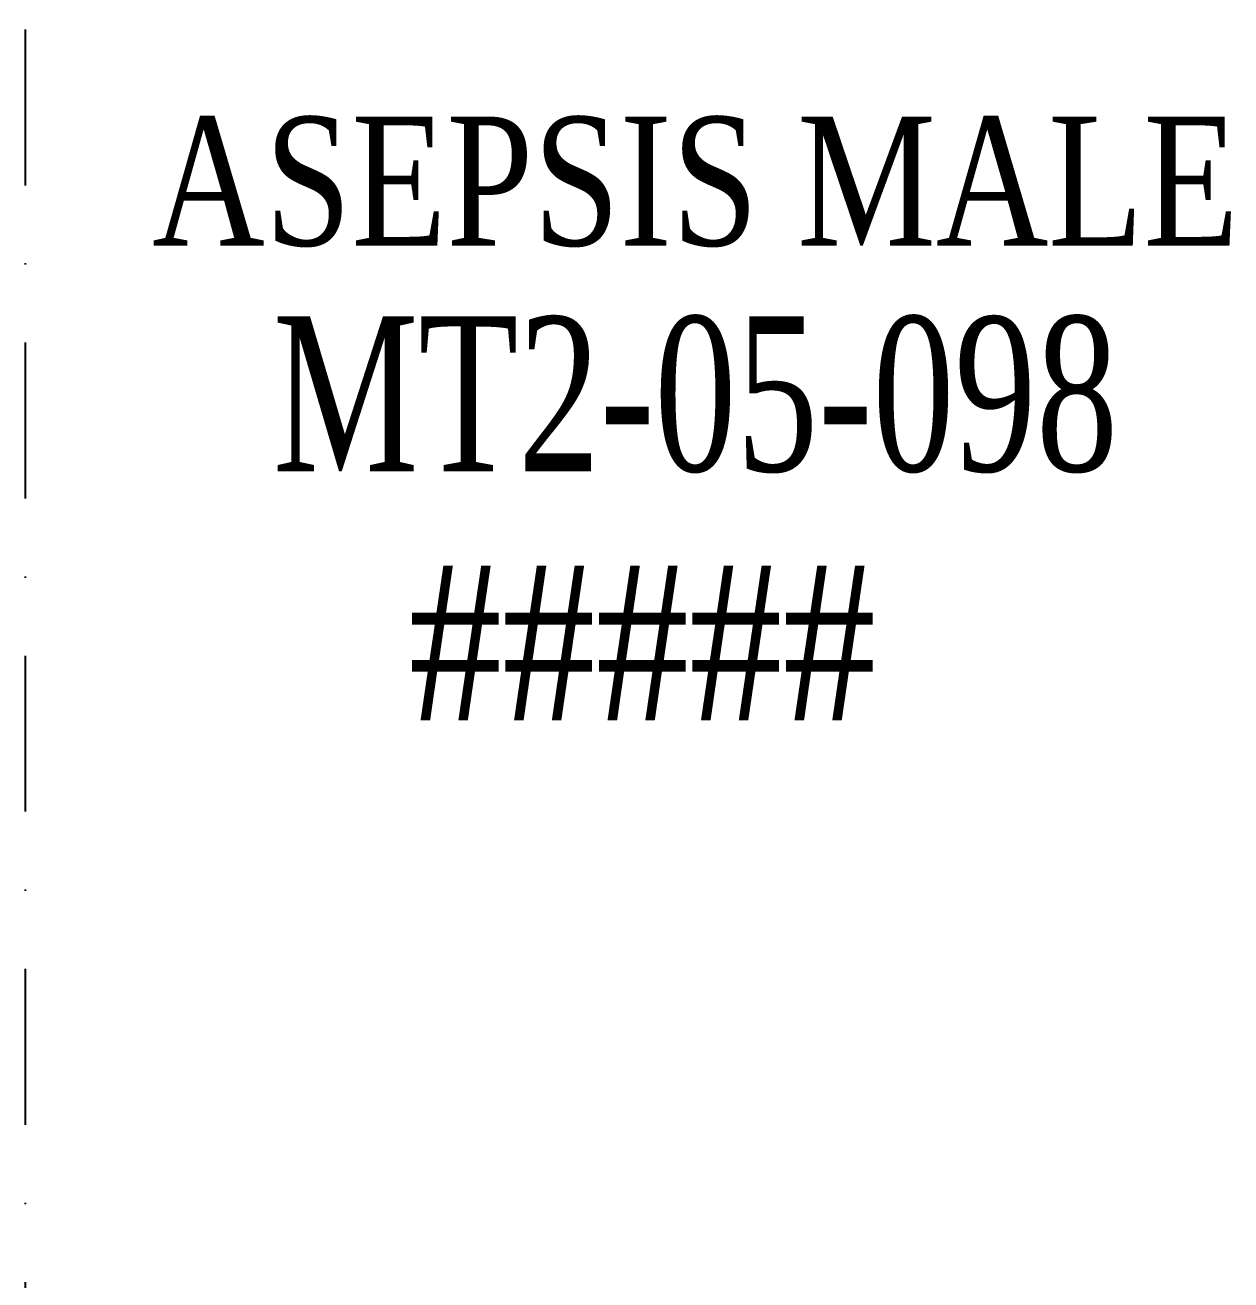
# Model space of a CAD drawing. Header units: inches. Extents: x -772 to 6765, y -813 to 4093.
# Drawn here: x 0 to 98.2, y 2844.7 to 2946.9 of the extents above; entities that cross this region are included whole.
import ezdxf
from ezdxf.enums import TextEntityAlignment as Align

# ---------------------------------------------------------------- set-up
doc = ezdxf.new("R2010")
doc.units = ezdxf.units.IN
doc.header["$MEASUREMENT"] = 0
doc.linetypes.add('DASHDOT', pattern=[25.4, 12.7, -6.35, 0, -6.35])
for name, color, linetype in [('H_ROM_MahalEng', 61, 'Continuous'), ('H_ROM_MahalNumarasi', 61, 'Continuous'), ('H_STR_Aks', 250, 'DASHDOT')]:
    doc.layers.add(name, color=color, linetype=linetype)
doc.styles.add('HG', font='times.ttf')
doc.styles.add('XR_IZM_MH_PLN_04_ROM$0$HG', font='times.ttf')

# ---------------------------------------------------------------- blocks, each defined once
blk = doc.blocks.new('Not_Mahal')
at = {"color": 0, "style": 'XR_IZM_MH_PLN_04_ROM$0$HG', "width": 0.7}
blk.add_attdef('NO', text='', height=18, dxfattribs=at).set_placement((0, 22.5), align=Align.MIDDLE_CENTER)

msp = doc.modelspace()

# ---------------------------------------------------------------- linework, layer by layer
at = {"layer": 'H_STR_Aks'}
msp.add_line((0, 4043.005), (0, -712.77), dxfattribs=at)

# ---------------------------------------------------------------- block references
at = {"layer": 'H_ROM_MahalNumarasi'}
ref = msp.add_blockref('Not_Mahal', (54.594, 2916.829), dxfattribs=dict(at, xscale=0.7, yscale=0.7))
ref.add_attrib('ROOMNAME', 'ASEPSIS MALE', dxfattribs={"layer": 'H_ROM_MahalEng', "height": 10.5, "style": 'HG', "width": 0.8}).set_placement((54.594, 2934.154), align=Align.MIDDLE_CENTER)
ref.add_attrib('NO', 'MT2-05-098', dxfattribs={"layer": '0', "color": 0, "height": 12.6, "style": 'HG', "width": 0.7}).set_placement((54.594, 2916.829), align=Align.MIDDLE_CENTER)
ref.add_attrib('ALAN', '#####', dxfattribs={"layer": '0', "color": 0, "height": 12.6, "style": 'HG', "width": 0.8}).set_placement((69.294, 2896.529), align=Align.MIDDLE_RIGHT)

doc.saveas('drawing.dxf')
